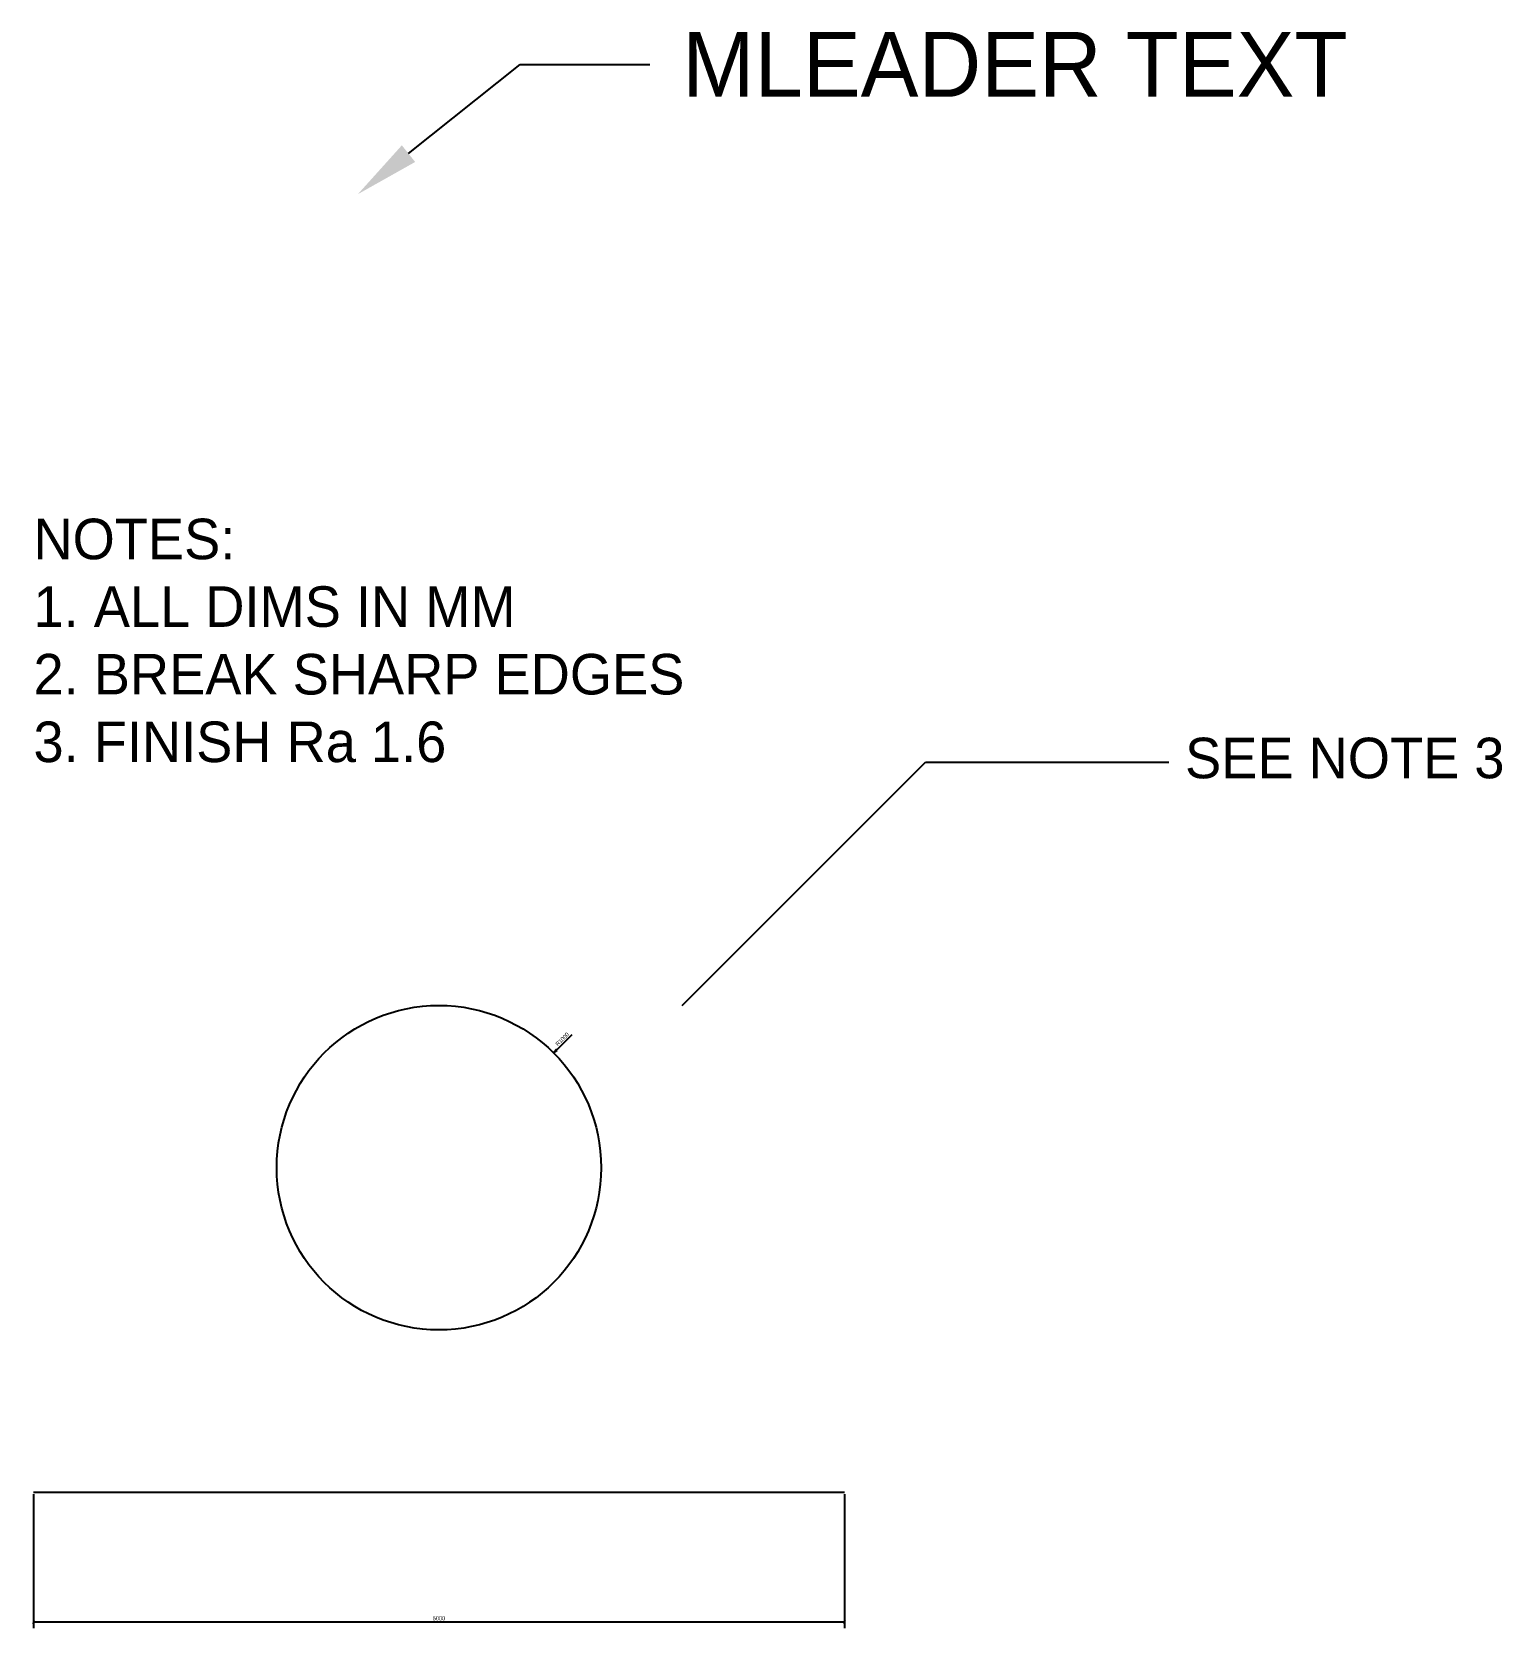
# Model space of a CAD drawing. Header units: metres. Extents: x -0.1 to 90.5, y -8.4 to 90.
import ezdxf
from ezdxf import colors
from ezdxf.entities.mleader import LeaderData, LeaderLine
from ezdxf.math import Vec2, Vec3

# ---------------------------------------------------------------- set-up
doc = ezdxf.new("R2010")
doc.units = ezdxf.units.M
doc.styles.add('OpenSansCondensed-Light', font='OpenSansCondensed-Light.ttf')
doc.dimstyles.new('EZ_RADIUS', dxfattribs={"dimtxt": 0.25, "dimasz": 0.25, "dimexe": 0.375, "dimexo": 0.125, "dimgap": 0.1, "dimtad": 1, "dimlfac": 100, "dimzin": 12, "dimdsep": 46, "dimtxsty": 'OpenSansCondensed-Light', "dimblk": 'CLOSEDBLANK', "dimcen": 2.5, "dimazin": 3, "dimtfac": 0.5, "dimtmove": 1, "dimatfit": 3})
doc.dimstyles.new('EZDXF', dxfattribs={"dimtxt": 0.25, "dimasz": 0.175, "dimexe": 0.375, "dimexo": 0.125, "dimgap": 0.1, "dimtad": 1, "dimlfac": 100, "dimzin": 12, "dimdsep": 46, "dimtxsty": 'OpenSansCondensed-Light', "dimblk": 'ARCHTICK', "dimcen": 2.5, "dimazin": 3, "dimtfac": 0.5, "dimtmove": 2, "dimatfit": 3})

# ---------------------------------------------------------------- blocks, each defined once
blk = doc.blocks.new('_ARCHTICK')
at = {"color": 0, "linetype": 'ByBlock', "const_width": 0.15}
blk.add_lwpolyline([(-0.5, -0.5), (0.5, 0.5)], dxfattribs=at)
blk = doc.blocks.new('_CLOSEDBLANK')
at = {"color": 0, "linetype": 'ByBlock'}
blk.add_lwpolyline([(-1, 0.16), (0, 0), (-1, -0.16)], close=True, dxfattribs=at)
blk = doc.blocks.new('*D4')
blk.add_line((32.248, 27.248), (33.202, 28.202))
at = {"layer": 'Defpoints'}
for p in [(32.071, 27.071), (25, 20)]:
    blk.add_point(p, dxfattribs=at)
at = {"xscale": 0.25, "yscale": 0.25, "rotation": 225}
blk.add_blockref('_CLOSEDBLANK', (32.071, 27.071), dxfattribs=at)
at = {"insert": (32.601, 27.92), "char_height": 0.25, "attachment_point": 5, "rotation": 45, "style": 'OpenSansCondensed-Light'}
blk.add_mtext('R1000', dxfattribs=at)

msp = doc.modelspace()

# ---------------------------------------------------------------- linework, layer by layer
msp.add_line((0, 0), (50, 0))
msp.add_circle((25, 20), 10)

# ---------------------------------------------------------------- texts
msp.add_text('SEE NOTE 3', height=2.5).set_placement((71, 44))
at = {"insert": (0, 60), "char_height": 2.5, "attachment_point": 1}
msp.add_mtext('NOTES:\\P1. ALL DIMS IN MM\\P2. BREAK SHARP EDGES\\P3. FINISH Ra 1.6', dxfattribs=at)

# ---------------------------------------------------------------- dimensions: what is measured, and where the dimension line sits
dim = msp.add_radius_dim(center=(25, 20), mpoint=(32.07107, 27.07107), dimstyle='EZ_RADIUS')
dim.commit()
dim.dimension.update_dxf_attribs({"geometry": '*D4', "text_midpoint": (32.6014, 27.9196)})
msp.add_linear_dim(base=(0, -8), p1=(0, 0), p2=(50, 0), dimstyle='EZDXF').render()

# ---------------------------------------------------------------- leaders
at = {"has_arrowhead": 0}
msp.add_leader([(40, 30), (55, 45), (70, 45)], dimstyle='EZDXF', dxfattribs=at)
ml = msp.add_multileader_mtext('Standard')
ml.set_content('MLEADER TEXT')
ml.set_leader_properties(linetype='ByLayer')
ml.build(insert=Vec2(0, 0))
ml.multileader.update_dxf_attribs({"text_top_attachment_type": 32, "text_bottom_attachment_type": 4786})
ctx = ml.context
ctx.base_point = Vec3(38, 88)
notes = []
notes.append((ctx, [(0, (1, 1, 0), (30, 88), (1, 0), 8, [(0, [(20, 80)], 0, [])])]))
ctx.mtext.insert = Vec3(40, 90)
for ctx, leaders in notes:
    for number, flags, end, landing, length, lines in leaders:
        leader = LeaderData()
        leader.index, (leader.has_last_leader_line, leader.has_dogleg_vector, leader.attachment_direction) = number, flags
        leader.last_leader_point, leader.dogleg_vector, leader.dogleg_length = Vec3(end), Vec3(landing), length
        for number, points, colour, breaks in lines:
            line = LeaderLine()
            line.index, line.vertices, line.color, line.breaks = number, Vec3.list(points), colors.encode_raw_color(colour), breaks
            leader.lines.append(line)
        ctx.leaders.append(leader)

doc.saveas('drawing.dxf')
